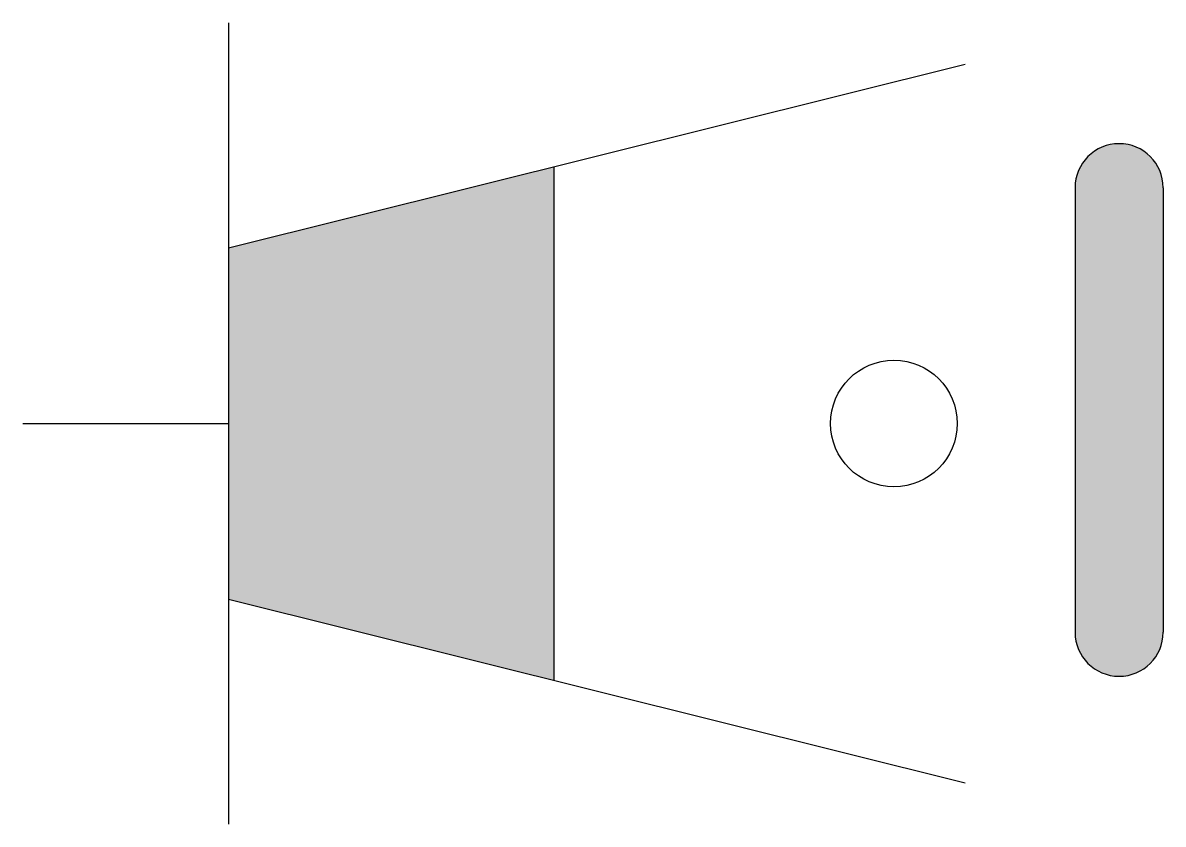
# Model space of a CAD drawing. Extents: x 0 to 8.32, y -2.92 to 2.92.
import ezdxf

# ---------------------------------------------------------------- set-up
doc = ezdxf.new("R2010")
doc.units = 0
doc.layers.get('0').update_dxf_attribs({"lineweight": 25})

msp = doc.modelspace()

# ---------------------------------------------------------------- hatches: boundary and pattern name
h = msp.add_hatch(color=256)
h.dxf.hatch_style = 1
h.paths.add_polyline_path([(7.6767, -1.5235, 1), (8.3197, -1.5235), (8.3197, 1.7207, 1), (7.6767, 1.7207)])

# ---------------------------------------------------------------- linework, layer by layer
for p, q in [((1.5, 2.9243), (1.5, -2.9243)), ((1.5, 1.2825), (6.8744, 2.6225)), ((3.8744, 1.8745), (3.8744, -1.8745)), ((7.6767, 1.7207), (7.6767, -1.5235)), ((8.3197, 1.7207), (8.3197, -1.5235)), ((1.5, 1.2825), (1.5, -1.2825)), ((0, 0), (1.5, 0)), ((1.5, -1.2825), (6.8744, -2.6225))]:
    msp.add_line(p, q)
msp.add_circle((6.3554, 0), 0.462)
for centre, start, end in [((7.9982, 1.7207), 0, 180), ((7.9982, -1.5235), 180, 0)]:
    msp.add_arc(centre, 0.3215, start, end)
msp.add_solid([(1.5, 1.2825), (1.5, -1.2825), (3.8744, 1.8745), (3.8744, -1.8745)])

doc.saveas('drawing.dxf')
